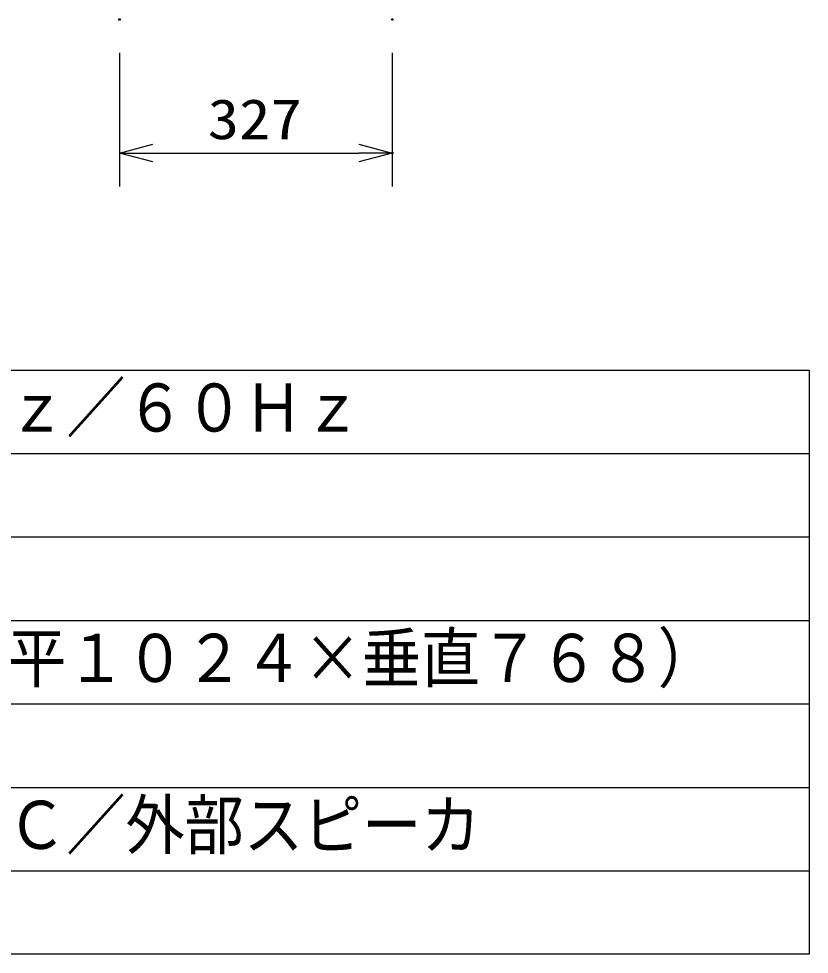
# Model space of a CAD drawing. Units: millimetres, scale not verified. Extents: x -63 to 63, y -57 to 57.
# Drawn here: x 15.1 to 62.5, y -56.5 to -0.5 of the extents above; entities that cross this region are included whole.
import ezdxf
from ezdxf.enums import TextEntityAlignment as Align

# ---------------------------------------------------------------- set-up
doc = ezdxf.new("R2010")
doc.units = ezdxf.units.MM
doc.header["$LTSCALE"] = 0.190236
doc.header["$PDMODE"] = 32
doc.header["$PDSIZE"] = 0.0951
for name, color, linetype in [('0-0_MOJI1', 2, 'Continuous'), ('0-3_WAKU', 7, 'Continuous'), ('0-4_DEFPOINTS', 7, 'Continuous')]:
    doc.layers.add(name, color=color, linetype=linetype)
doc.styles.add('ＭＳ ゴシック', font='')
doc.styles.get('ＭＳ ゴシック').set_extended_font_data('MS Gothic')

# ---------------------------------------------------------------- blocks, each defined once
blk = doc.blocks.new('_OPEN30')
at = {"layer": '0-3_WAKU'}
blk.add_line((0, 0), (-1, 0), dxfattribs=at)
blk.add_lwpolyline([(-1, 0.26795), (0, 0), (-1, -0.26795)], dxfattribs=at)

msp = doc.modelspace()

# ---------------------------------------------------------------- linework, layer by layer
at = {"layer": '0-3_WAKU', "color": 3}
for p, q in [((21.1671, -2.5001), (21.1671, -10.5001)), ((37.5119, -2.5001), (37.5119, -10.5001)), ((23.1671, -8.5001), (35.5119, -8.5001))]:
    msp.add_line(p, q, dxfattribs=at)
at = {"layer": '0-3_WAKU', "color": 4}
for p, q in [((-62.5001, -21.5), (62.5001, -21.5)), ((62.5001, -21.5), (62.5001, -56.5001)), ((62.5001, -56.5001), (-62.5001, -56.5001))]:
    msp.add_line(p, q, dxfattribs=at)
at = {"layer": '0-3_WAKU', "color": 1}
for p, q in [((-62.5001, -26.5), (62.5001, -26.5)), ((-62.5001, -31.5001), (62.5001, -31.5001)), ((-62.5001, -36.5001), (62.5001, -36.5001)), ((-62.5001, -41.5001), (62.5001, -41.5001)), ((-62.5001, -46.5001), (62.5001, -46.5001)), ((-62.5001, -51.5001), (62.5001, -51.5001))]:
    msp.add_line(p, q, dxfattribs=at)
at = {"layer": '0-4_DEFPOINTS'}
for p in [(21.1671, -0.5001), (37.5119, -0.5001), (37.5119, -8.5001)]:
    msp.add_point(p, dxfattribs=at)

# ---------------------------------------------------------------- block references
at = {"layer": '0-3_WAKU', "xscale": 2, "yscale": 2, "rotation": 180}
msp.add_blockref('_OPEN30', (21.1671, -8.5001), dxfattribs=at)
at = {"layer": '0-3_WAKU', "xscale": 2, "yscale": 2}
msp.add_blockref('_OPEN30', (37.5119, -8.5001), dxfattribs=at)

# ---------------------------------------------------------------- texts
at = {"layer": '0-0_MOJI1', "style": 'ＭＳ ゴシック', "width": 0.9}
for s, p in [('ＡＣ１００Ｖ\u3000５０Ｈｚ／６０Ｈｚ', (-21, -26.0552)), ('７８６４３２画素（水平１０２４×垂直７６８）', (-21, -41.0552)), ('ビデオ／Ｓビデオ／ＰＣ／外部スピーカ', (-21, -51.0552))]:
    msp.add_text(s, height=2.887, dxfattribs=at).set_placement(p, align=Align.BOTTOM_LEFT)
at = {"layer": '0-3_WAKU', "color": 3, "style": 'ＭＳ ゴシック', "width": 1.15}
msp.add_text('327', height=2.406, dxfattribs=at).set_placement((26.4523, -8.3905), align=Align.BOTTOM_LEFT)

doc.saveas('drawing.dxf')
